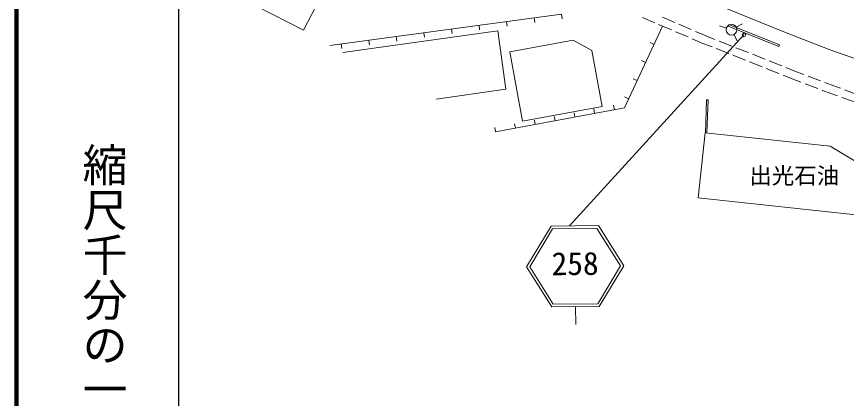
# Model space of a CAD drawing. Units: millimetres at full size, sheet at 1:1000; details may follow other scales. Extents: x 40000 to 680000, y 20000 to 380000.
# Drawn here: x 40000 to 132336, y 262491 to 305040 of the extents above; entities that cross this region are included whole.
import ezdxf
from ezdxf.enums import TextEntityAlignment as Align

# ---------------------------------------------------------------- set-up
doc = ezdxf.new("R2010")
doc.units = ezdxf.units.MM
doc.header["$LTSCALE"] = 1000
doc.linetypes.add('CHAIN', pattern=[18.5, 12, -1.5, 3.5, -1.5])
for name, color, linetype, lineweight in [('M-BGD', 7, 'Continuous', 13), ('M-BMK', 2, 'CHAIN', 13), ('M-STR-STRC', 7, 'Continuous', 13), ('M-TTL', 2, 'Continuous', 140), ('M-TTL-BAND', 7, 'Continuous', 25)]:
    doc.layers.add(name, color=color, linetype=linetype, lineweight=lineweight)
doc.styles.add('@ＭＳ ゴシック', font='')
doc.styles.add('ＭＳ ゴシック', font='')
doc.styles.get('@ＭＳ ゴシック').set_extended_font_data('@MS Gothic')
doc.styles.get('ＭＳ ゴシック').set_extended_font_data('MS Gothic')

msp = doc.modelspace()

# ---------------------------------------------------------------- linework, layer by layer
at = {"layer": 'M-BGD'}
for p, q in [((71913, 303517), (60270, 309540)), ((74495, 308508), (71913, 303517)), ((125569, 303247), (113871, 308033)), ((74855, 301812), (100652, 305299)), ((97586, 304885), (97653, 304389)), ((100652, 305299), (100719, 304804)), ((109656, 304921), (111036, 304332)), ((111855, 304962), (113235, 304374)), ((91454, 304056), (91521, 303560)), ((94520, 304470), (94587, 303975)), ((111880, 303961), (111428, 304173)), ((111496, 304136), (112876, 303548)), ((113695, 304178), (115075, 303590)), ((118977, 303757), (118215, 303999)), ((119248, 304154), (119173, 303969)), ((124820, 301691), (119173, 303969)), ((124895, 301876), (119248, 304154)), ((120082, 303852), (120792, 304220)), ((93535, 303459), (76289, 301042)), ((85321, 303227), (85388, 302731)), ((88387, 303641), (88454, 303146)), ((94448, 296938), (93535, 303459)), ((113336, 303352), (114716, 302764)), ((115535, 303394), (116731, 302884)), ((116711, 302892), (117711, 302495)), ((119826, 303043), (120194, 302333)), ((130418, 301383), (125569, 303247)), ((76122, 301984), (76189, 301488)), ((79189, 302398), (79256, 301903)), ((82255, 302813), (82322, 302317)), ((94883, 301120), (101920, 302412)), ((101920, 302412), (104006, 301277)), ((110936, 301941), (110483, 302153)), ((115176, 302568), (116378, 302056)), ((116378, 302056), (117384, 301656)), ((118176, 302310), (119570, 301757)), ((94883, 301120), (96307, 293374)), ((104006, 301277), (105160, 295001)), ((117849, 301472), (119243, 300918)), ((120034, 301572), (121428, 301018)), ((124895, 301876), (124820, 301691)), ((141740, 297326), (130418, 301383)), ((109991, 299920), (109539, 300132)), ((119708, 300733), (121102, 300179)), ((121893, 300833), (123287, 300280)), ((123752, 300095), (125146, 299541)), ((121566, 299995), (122960, 299441)), ((123425, 299256), (124819, 298703)), ((125610, 299357), (126611, 298959)), ((125284, 298518), (126290, 298118)), ((126611, 298959), (127598, 298582)), ((128065, 298404), (129467, 297869)), ((109047, 297899), (108594, 298111)), ((126290, 298118), (127277, 297741)), ((127744, 297563), (129146, 297028)), ((129934, 297691), (130921, 297314)), ((94448, 296938), (86690, 295851)), ((129613, 296850), (130600, 296473)), ((130616, 296467), (131361, 296199)), ((130921, 297314), (131663, 297047)), ((132134, 296877), (133545, 296369)), ((108103, 295879), (107650, 296091)), ((116649, 292087), (116774, 295762)), ((116774, 295762), (116944, 295757)), ((116818, 292069), (116944, 295757)), ((131832, 296029), (133243, 295521)), ((96307, 293374), (105160, 295001)), ((104324, 294251), (104232, 294743)), ((106528, 294663), (106436, 295154)), ((99915, 293428), (99824, 293920)), ((102120, 293840), (102028, 294331)), ((95507, 292605), (95415, 293097)), ((97711, 293017), (97619, 293508)), ((93303, 292194), (93211, 292685)), ((116614, 292091), (115829, 284848)), ((130513, 290599), (116614, 292091)), ((139319, 285270), (130513, 290599)), ((143411, 281887), (115829, 284848))]:
    msp.add_line(p, q, dxfattribs=at)
msp.add_lwpolyline([(111880, 303961), (107630, 294868), (93303, 292194)], dxfattribs=at)
for centre, radius in [((119549, 303576), 600), ((120939, 302990), 200)]:
    msp.add_circle(centre, radius, dxfattribs=at)
at = {"layer": 'M-BMK'}
msp.add_arc((274382, 682605), 400000, 248.90955, 251.77434, dxfattribs=at)
at = {"layer": 'M-STR-STRC'}
for p, q in [((120939, 302990), (101518, 281713)), ((99474, 281694), (96752, 277169)), ((99474, 281694), (104746, 281744)), ((107552, 277270), (104746, 281744)), ((99644, 281396), (97104, 277172)), ((99644, 281396), (104581, 281442)), ((107199, 277266), (104581, 281442)), ((96752, 277169), (99558, 272695)), ((97104, 277172), (99723, 272996)), ((104659, 273042), (107199, 277266)), ((104830, 272744), (107552, 277270)), ((99558, 272695), (104830, 272744)), ((99723, 272996), (104659, 273042)), ((102194, 272719), (102213, 270719))]:
    msp.add_line(p, q, dxfattribs=at)
at = {"layer": 'M-TTL'}
msp.add_line((40000, 380000), (40000, 20000), dxfattribs=at)
at = {"layer": 'M-TTL-BAND'}
msp.add_line((58000, 370000), (58000, 20000), dxfattribs=at)

# ---------------------------------------------------------------- texts
at = {"layer": 'M-BGD', "style": 'ＭＳ ゴシック'}
msp.add_text('出光石油', height=1833, dxfattribs=at).set_placement((121538, 285846), align=Align.BOTTOM_LEFT)
at = {"layer": 'M-STR-STRC', "style": 'ＭＳ ゴシック'}
msp.add_text('258', height=2566, rotation=0.537, dxfattribs=at).set_placement((102168, 275469), align=Align.BOTTOM_CENTER)
at = {"layer": 'M-TTL-BAND', "style": '@ＭＳ ゴシック'}
msp.add_text('縮尺千分の一', height=3666, rotation=270, dxfattribs=at).set_placement((49777, 261030), align=Align.MIDDLE_RIGHT)

doc.saveas('drawing.dxf')
